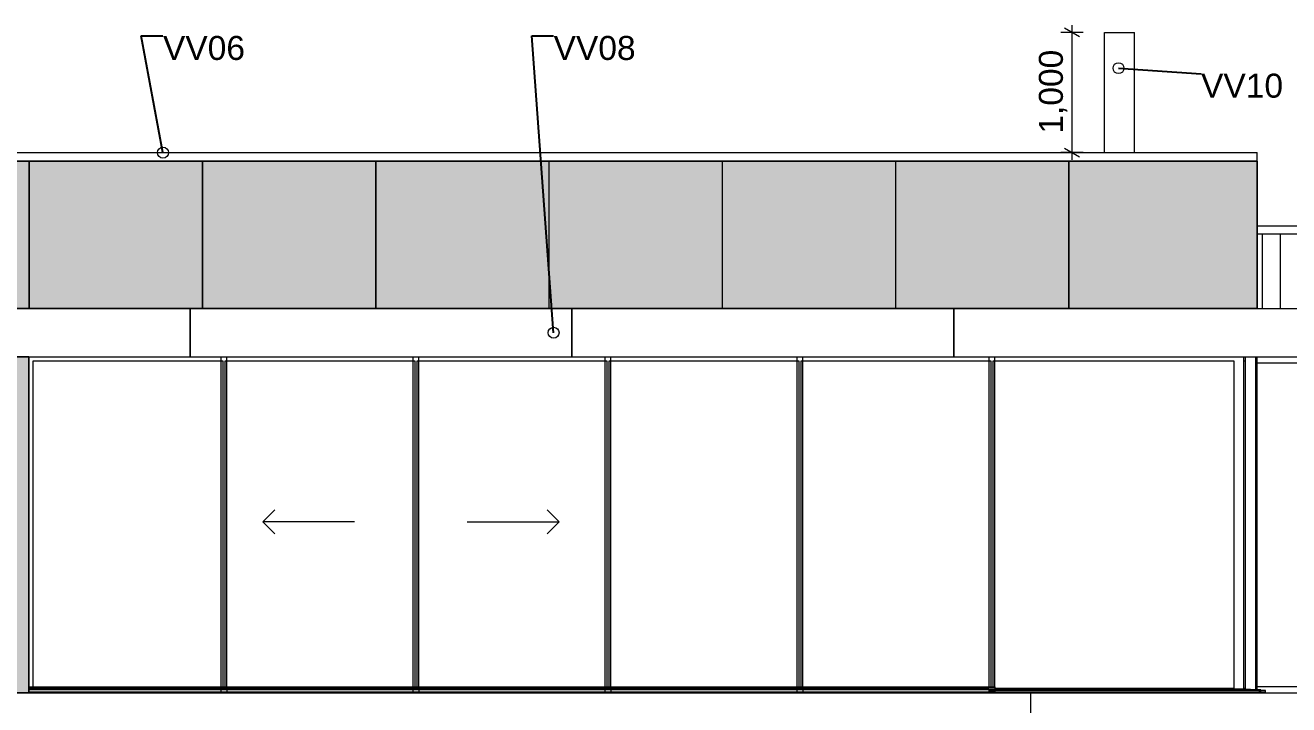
# Model space of a CAD drawing. Header units: millimetres. Extents: x 239748 to 326588, y -19262 to 5561.
# Drawn here: x 258579 to 269108, y -100 to 5561 of the extents above; entities that cross this region are included whole.
import ezdxf

# ---------------------------------------------------------------- set-up
doc = ezdxf.new("R2010")
doc.units = ezdxf.units.MM
doc.header["$MEASUREMENT"] = 0
for name, color, linetype, lineweight in [('Annotation - Label_Pen_No__1', 7, 'Continuous', 13), ('New_0_Pen_No__1', 7, 'Continuous', 13), ('New_0_Pen_No__2', 8, 'Continuous', 15), ('New_2D Drafting - General_Pen_No__1', 7, 'Continuous', 13), ('New_2D Drafting - General_Pen_No__18', 9, 'Continuous', 15), ('New_Annotation - Label_Pen_No__1', 7, 'Continuous', 13), ('New_ARCHICAD Windows_Pen_No__1', 7, 'Continuous', 13), ('New_Dimensioning - General_Pen_No__1', 7, 'Continuous', 13), ('New_Shell - Roof_Pen_No__1', 7, 'Continuous', 13), ('New_Structural - Bearing_Pen_No__1', 7, 'Continuous', 13)]:
    doc.layers.add(name, color=color, linetype=linetype, lineweight=lineweight)
doc.layers.add('New_Dimensioning - General', color=7, linetype='Continuous')
doc.layers.add('New_Structural - Bearing', color=7, linetype='Continuous')
doc.styles.add('GENERATED_STYLE_1', font='')
doc.styles.get('GENERATED_STYLE_1').set_extended_font_data('Arial')
doc.dimstyles.new('GENERATED_STYLE__1', dxfattribs={"dimtxt": 200, "dimasz": 95, "dimexe": 0.18, "dimexo": 0.0625, "dimgap": 0, "dimtad": 1, "dimdec": 3, "dimlfac": 0.001, "dimzin": 0, "dimdsep": 46, "dimtxsty": 'GENERATED_STYLE_1', "dimblk": 'ARROWHEAD_2', "dimblk1": 'ARROWHEAD_2', "dimblk2": 'ARROWHEAD_2', "dimcen": 0.09, "dimse1": 1, "dimse2": 1, "dimclrd": 7, "dimclre": 7, "dimclrt": 7, "dimadec": 0, "dimazin": 0, "dimtfac": 1, "dimtdec": 4, "dimtmove": 0, "dimatfit": 3, "dimfxl": 0, "dimtolj": 1, "dimtzin": 0, "dimarcsym": 0})
doc.dimstyles.new('GENERATED_STYLE__2', dxfattribs={"dimtxt": 0.18, "dimasz": 182.4, "dimexe": 0.18, "dimexo": 0.0625, "dimgap": 0, "dimtad": 0, "dimtih": 1, "dimtoh": 1, "dimdec": 4, "dimzin": 0, "dimdsep": 46, "dimcen": 0.09, "dimadec": 0, "dimazin": 0, "dimtfac": 1, "dimtdec": 4, "dimtmove": 0, "dimatfit": 3, "dimldrblk": 'ARROWHEAD_1', "dimfxl": 0, "dimtolj": 1, "dimtzin": 0, "dimarcsym": 0})

# ---------------------------------------------------------------- blocks, each defined once
blk = doc.blocks.new('*D1')
at = {"layer": 'New_Dimensioning - General_Pen_No__1', "color": 7, "linetype": 'Continuous', "lineweight": 13}
for p, q in [((267396, 5500), (267209, 5500)), ((267365, 5464), (267240, 5536)), ((267303, 5500), (267303, 5561)), ((267303, 4500), (267303, 5500)), ((267240, 4536), (267365, 4464)), ((267396, 4500), (267209, 4500)), ((267303, 4439), (267303, 4500))]:
    blk.add_line(p, q, dxfattribs=at)
at = {"layer": 'New_Dimensioning - General_Pen_No__1', "color": 7, "lineweight": 13, "insert": (267263, 4658), "char_height": 200, "attachment_point": 7, "rotation": 90, "style": 'GENERATED_STYLE_1'}
blk.add_mtext('\\A1;{\\pql;\\fArial|b0|i0|c0|p34;1,000}', dxfattribs=at)
blk = doc.blocks.new('ARROWHEAD_2')
at = {"color": 0, "linetype": 'Continuous', "lineweight": 0}
for p, q in [((0, 0), (-1, 0)), ((-0.38, -0.66), (0.38, 0.66))]:
    blk.add_line(p, q, dxfattribs=at)
blk = doc.blocks.new('ARROWHEAD_1')
at = {"color": 0, "linetype": 'Continuous', "lineweight": 0}
blk.add_line((0, 0), (-1, 0), dxfattribs=at)
blk.add_circle((0, 0), 0.25, dxfattribs=at)

msp = doc.modelspace()

# ---------------------------------------------------------------- hatches: boundary and pattern name
at = {"layer": 'New_2D Drafting - General_Pen_No__18', "linetype": 'Continuous', "lineweight": 15}
for points in [[(256140.3374, 4430), (256140.3374, 3200), (268845.6311, 3200), (268845.6311, 4430)], [(256140.3374, 2800), (256140.3374, 0), (258610.0254, 0), (258610.0254, 7), (258610.0254, 8.5), (258610.0254, 27), (258610.0254, 28.5), (258610.0254, 29.99), (258610.0254, 30.0233), (258610.0254, 2800)]]:
    msp.add_hatch(color=9, dxfattribs=at).paths.add_polyline_path(points)
at = {"layer": 'New_Structural - Bearing', "linetype": 'Continuous', "lineweight": 0, "true_color": 0x000000}
h = msp.add_hatch(dxfattribs=at)
h.set_pattern_fill('Plank_Floor_vert_0001', color=18, style=0, pattern_type=2)
h.set_pattern_definition([(90, (-7e-08, -7e-11), (-152, 0), [])])
h.paths.add_polyline_path([(272410.0254, 3820), (268845.0254, 3820), (268845.0254, 3200), (272410.0254, 3200)])

# ---------------------------------------------------------------- linework, layer by layer
at = {"layer": 'New_0_Pen_No__1', "color": 7, "linetype": 'Continuous', "lineweight": 13}
for p, q in [((267573.6668, 5500), (267576.8008, 5500)), ((267573.6668, 4500), (267573.6668, 5500)), ((267576.8008, 5500), (267586.0457, 5500)), ((267586.0457, 5500), (267600.9378, 5500)), ((267600.9378, 5500), (267620.7306, 5500)), ((267620.7306, 5500), (267644.4313, 5500)), ((267644.4313, 5500), (267670.8517, 5500)), ((267670.8517, 5500), (267698.6668, 5500)), ((267698.6668, 5500), (267726.4819, 5500)), ((267726.4819, 5500), (267752.9022, 5500)), ((267752.9022, 5500), (267776.603, 5500)), ((267776.603, 5500), (267796.3957, 5500)), ((267796.3957, 5500), (267811.2879, 5500)), ((267811.2879, 5500), (267820.5328, 5500)), ((267820.5328, 5500), (267823.6668, 5500)), ((267823.6668, 4500), (267823.6668, 5500))]:
    msp.add_line(p, q, dxfattribs=at)
at = {"layer": 'New_0_Pen_No__1', "color": 7, "linetype": 'Continuous', "lineweight": 13, "flags": 128}
for points in [[(258610.0254, 4430), (258610.0254, 3200), (257170.0254, 3200), (257170.0254, 4430)], [(260054.0254, 4430), (260054.0254, 3200), (258614.0254, 3200), (258614.0254, 4430)], [(261498.0254, 4430), (261498.0254, 3200), (260058.0254, 3200), (260058.0254, 4430)], [(262942.0254, 4430), (262942.0254, 3200), (261502.0254, 3200), (261502.0254, 4430)], [(264386.0254, 4430), (264386.0254, 3200), (262946.0254, 3200), (262946.0254, 4430)], [(265830.0254, 4430), (265830.0254, 3200), (264390.0254, 3200), (264390.0254, 4430)], [(267274.0254, 4430), (267274.0254, 3200), (265834.0254, 3200), (265834.0254, 4430)], [(268845.0254, 4430), (268845.0254, 3200), (267278.0254, 3200), (267278.0254, 4430)], [(258610.0254, 2800), (258610.0254, 0), (257170.0254, 0), (257170.0254, 2800)]]:
    msp.add_lwpolyline(points, close=True, dxfattribs=at)
at = {"layer": 'New_0_Pen_No__2', "color": 8, "linetype": 'Continuous', "lineweight": 15}
for p, q in [((259953.0254, 2800), (259953.0254, 3200)), ((259957.0254, 2800), (259957.0254, 3200)), ((263133.0254, 2800), (263133.0254, 3200)), ((263133.0254, 2800), (263133.0254, 3200)), ((263137.0254, 2800), (263137.0254, 3200)), ((266317.0254, 2800), (266317.0254, 3200)), ((266321.0254, 2800), (266321.0254, 3200))]:
    msp.add_line(p, q, dxfattribs=at)
at = {"layer": 'New_2D Drafting - General_Pen_No__1', "color": 7, "linetype": 'Continuous', "lineweight": 13}
for p, q in [((260558.0297, 1423.6256), (260658.0297, 1523.6256)), ((263027.7116, 1423.6256), (262927.7116, 1523.6256)), ((261323.2301, 1423.6256), (260558.0297, 1423.6256)), ((260558.0297, 1423.6256), (260658.0297, 1323.6256)), ((262262.5111, 1423.6256), (263027.7116, 1423.6256)), ((263027.7116, 1423.6256), (262927.7116, 1323.6256))]:
    msp.add_line(p, q, dxfattribs=at)
at = {"layer": 'New_2D Drafting - General_Pen_No__1', "color": 7, "linetype": 'Continuous', "lineweight": 13, "flags": 128}
for points in [[(256140.3374, 4430), (256140.3374, 3200), (268845.6311, 3200), (268845.6311, 4430)], [(256140.3374, 2800), (256140.3374, 0), (258610.0254, 0), (258610.0254, 7), (258610.0254, 8.5), (258610.0254, 27), (258610.0254, 28.5), (258610.0254, 29.99), (258610.0254, 30.0233), (258610.0254, 2800)]]:
    msp.add_lwpolyline(points, close=True, dxfattribs=at)
at = {"layer": 'New_ARCHICAD Windows_Pen_No__1', "color": 7, "linetype": 'Continuous', "lineweight": 13}
for p, q in [((258610.0254, 30.0233), (258610.0254, 2800)), ((258645.0254, 50), (258645.0254, 2765)), ((258645.0254, 2765), (260210.0254, 2765)), ((260210.0254, 2800), (260210.0254, 2765)), ((260210.0254, 2765), (260225.0254, 2765)), ((260210.0254, 2765), (260210.0254, 50)), ((260225.0254, 2765), (260225.0254, 50)), ((260245.0254, 50), (260245.0254, 2765)), ((260245.0254, 2765), (260260.0254, 2765)), ((260260.0254, 2765), (260260.0254, 2800)), ((260260.0254, 50), (260260.0254, 2765)), ((260260.0254, 2765), (261810.0254, 2765)), ((261810.0254, 2800), (261810.0254, 2765)), ((261810.0254, 2765), (261825.0254, 2765)), ((261810.0254, 2765), (261810.0254, 50)), ((261825.0254, 2765), (261825.0254, 50)), ((261845.0254, 50), (261845.0254, 2765)), ((261845.0254, 2765), (261860.0254, 2765)), ((261860.0254, 2765), (261860.0254, 2800)), ((261860.0254, 50), (261860.0254, 2765)), ((261860.0254, 2765), (263410.0254, 2765)), ((263410.0254, 2800), (263410.0254, 2765)), ((263410.0254, 2765), (263425.0254, 2765)), ((263410.0254, 2765), (263410.0254, 50)), ((263425.0254, 2765), (263425.0254, 50)), ((263445.0254, 50), (263445.0254, 2765)), ((263445.0254, 2765), (263460.0254, 2765)), ((263460.0254, 2765), (263460.0254, 2800)), ((263460.0254, 50), (263460.0254, 2765)), ((263460.0254, 2765), (265010.0254, 2765)), ((265010.0254, 2800), (265010.0254, 2765)), ((265010.0254, 2765), (265025.0254, 2765)), ((265010.0254, 2765), (265010.0254, 50)), ((265025.0254, 2765), (265025.0254, 50)), ((265045.0254, 50), (265045.0254, 2765)), ((265045.0254, 2765), (265060.0254, 2765)), ((265060.0254, 2765), (265060.0254, 2800)), ((265060.0254, 50), (265060.0254, 2765)), ((265060.0254, 2765), (266610.0254, 2765)), ((266610.0254, 2800), (266610.0254, 2765)), ((266610.0254, 2765), (266625.0254, 2765)), ((266610.0254, 2765), (266610.0254, 50)), ((266625.0254, 2765), (266625.0254, 50)), ((266645.0254, 50), (266645.0254, 2765)), ((266645.0254, 2765), (266660.0254, 2765)), ((266660.0254, 2765), (266660.0254, 2800)), ((266660.0254, 50), (266660.0254, 2765)), ((266660.0254, 2765), (268650.0254, 2765)), ((268650.0254, 2765), (268650.0254, 35)), ((268735.0254, 2765), (268735.0254, 2800)), ((268735.0254, 2765), (268745.0254, 2765)), ((268735.0254, 35), (268735.0254, 2765)), ((268745.0254, 2800), (268745.0254, 2765)), ((268745.0254, 2765), (268745.0254, 35)), ((268835.0254, 24.7592), (268835.0254, 2800)), ((268845.0254, 24.7592), (268845.0254, 2800)), ((268845.0254, 2750), (270215.0254, 2750)), ((258610.0254, 50), (260210.0254, 50)), ((258610.0254, 40), (260210.0254, 40)), ((258610.0254, 29.99), (258610.0254, 28.5)), ((258610.0254, 28.5), (258610.0254, 27)), ((258610.0254, 28.5), (260210.0254, 28.5)), ((258610.0254, 27), (258610.0254, 7)), ((258610.0254, 27), (260210.0254, 27)), ((258610.0254, 8.5), (260210.0254, 8.5)), ((258610.0254, 7), (260210.0254, 7)), ((258610.0254, 0), (258610.0254, 7)), ((260210.0254, 50), (260210.0254, 40)), ((260210.0254, 50), (261810.0254, 50)), ((260210.0254, 40), (260210.0254, 29.99)), ((260210.0254, 40), (261810.0254, 40)), ((260210.0254, 29.99), (260210.0254, 28.5)), ((260210.0254, 28.5), (260210.0254, 27)), ((260210.0254, 28.5), (261810.0254, 28.5)), ((260210.0254, 27), (260210.0254, 7)), ((260210.0254, 27), (261810.0254, 27)), ((260210.0254, 8.5), (261810.0254, 8.5)), ((260210.0254, 7), (261810.0254, 7)), ((260210.0254, 7), (260210.0254, 0)), ((260260.0254, 50), (260260.0254, 40)), ((260260.0254, 40), (260260.0254, 29.99)), ((260260.0254, 27), (260260.0254, 7)), ((260260.0254, 0), (260260.0254, 7)), ((261810.0254, 50), (261810.0254, 40)), ((261810.0254, 50), (263410.0254, 50)), ((261810.0254, 40), (261810.0254, 29.99)), ((261810.0254, 40), (263410.0254, 40)), ((261810.0254, 29.99), (261810.0254, 28.5)), ((261810.0254, 28.5), (261810.0254, 27)), ((261810.0254, 28.5), (263410.0254, 28.5)), ((261810.0254, 27), (261810.0254, 7)), ((261810.0254, 27), (263410.0254, 27)), ((261810.0254, 8.5), (263410.0254, 8.5)), ((261810.0254, 7), (263410.0254, 7)), ((261810.0254, 7), (261810.0254, 0)), ((261860.0254, 50), (261860.0254, 40)), ((261860.0254, 40), (261860.0254, 29.99)), ((261860.0254, 27), (261860.0254, 7)), ((261860.0254, 0), (261860.0254, 7)), ((263410.0254, 50), (263410.0254, 40)), ((263410.0254, 50), (265010.0254, 50)), ((263410.0254, 40), (263410.0254, 29.99)), ((263410.0254, 40), (265010.0254, 40)), ((263410.0254, 29.99), (263410.0254, 28.5)), ((263410.0254, 28.5), (263410.0254, 27)), ((263410.0254, 28.5), (265010.0254, 28.5)), ((263410.0254, 27), (263410.0254, 7)), ((263410.0254, 27), (265010.0254, 27)), ((263410.0254, 8.5), (265010.0254, 8.5)), ((263410.0254, 7), (265010.0254, 7)), ((263410.0254, 7), (263410.0254, 0)), ((263460.0254, 50), (263460.0254, 40)), ((263460.0254, 40), (263460.0254, 29.99)), ((263460.0254, 27), (263460.0254, 7)), ((263460.0254, 0), (263460.0254, 7)), ((265010.0254, 50), (265010.0254, 40)), ((265010.0254, 50), (266660.0254, 50)), ((265010.0254, 40), (265010.0254, 29.99)), ((265010.0254, 40), (266660.0254, 40)), ((265010.0254, 29.99), (265010.0254, 28.5)), ((265010.0254, 28.5), (265010.0254, 27)), ((265010.0254, 28.5), (266610.0254, 28.5)), ((265010.0254, 27), (265010.0254, 7)), ((265010.0254, 27), (266660.0254, 27)), ((265010.0254, 8.5), (266610.0254, 8.5)), ((265010.0254, 7), (266610.0254, 7)), ((265010.0254, 7), (265010.0254, 0)), ((265060.0254, 50), (265060.0254, 40)), ((265060.0254, 40), (265060.0254, 29.99)), ((265060.0254, 27), (265060.0254, 7)), ((265060.0254, 0), (265060.0254, 7)), ((266610.0254, 29.99), (266610.0254, 28.5)), ((266610.0254, 28.5), (266610.0254, 27)), ((266610.0254, 27), (266610.0254, 8.5)), ((266610.0254, 23.187), (268865.0254, 23.187)), ((266610.0254, 17.9462), (268915.0254, 17.9462)), ((266610.0254, 7), (266610.0254, 8.5)), ((266610.0254, 7), (266660.0254, 7)), ((266610.0254, 5), (266610.0254, 7)), ((266610.0254, 0), (266610.0254, 5)), ((266610.0254, 5), (268865.0254, 5)), ((266660.0254, 50), (266660.0254, 40)), ((266660.0254, 40), (266660.0254, 27)), ((268650.0254, 35), (266660.0254, 35)), ((268735.0254, 30), (266660.0254, 30)), ((266660.0254, 27), (266660.0254, 23.187)), ((266660.0254, 23.187), (266660.0254, 7)), ((268745.0254, 35), (268735.0254, 35)), ((268735.0254, 30), (268735.0254, 35)), ((268835.0254, 24.7592), (268735.0254, 30)), ((268745.0254, 35), (268745.0254, 29.4759)), ((268835.0254, 25.2833), (268745.0254, 30)), ((268865.0254, 23.187), (268835.0254, 24.7592)), ((268835.0254, 0), (268835.0254, 5)), ((270215.0254, 50), (268845.0254, 50)), ((268875.0254, 23.187), (268845.0254, 24.7592)), ((268845.0254, 24.2351), (268845.0254, 24.7592)), ((268845.0254, 0), (268845.0254, 5)), ((268865.0254, 17.9462), (268865.0254, 23.187)), ((268865.0254, 5), (268865.0254, 17.9462)), ((268865.0254, 5), (268915.0254, 5)), ((268875.0254, 17.9462), (268875.0254, 23.187)), ((268885.0254, 19.5184), (268875.0254, 20.0425)), ((268875.0254, 5), (268875.0254, 17.9462)), ((268915.0254, 17.9462), (268885.0254, 19.5184)), ((268885.0254, 0), (268885.0254, 5)), ((268915.0254, 5), (268915.0254, 17.9462))]:
    msp.add_line(p, q, dxfattribs=at)
at = {"layer": 'New_Shell - Roof_Pen_No__1', "color": 7, "linetype": 'Continuous', "lineweight": 13}
for p, q in [((256119.3041, 4500), (268845.0297, 4500)), ((268845.0297, 4430), (268845.0297, 4500)), ((268845.0254, 3890), (274888.0254, 3890)), ((255942.6399, 3200), (275865.0254, 3200)), ((255942.6399, 2800), (275465.0254, 2800))]:
    msp.add_line(p, q, dxfattribs=at)
at = {"layer": 'New_Structural - Bearing_Pen_No__1', "color": 7, "linetype": 'Continuous', "lineweight": 13}
for p, q in [((256140.3374, 4430), (268835.0254, 4430)), ((268835.0254, 4430), (268845.0254, 4430)), ((268845.0254, 4430), (268845.0254, 3200)), ((272410.0254, 3820), (268845.0254, 3820)), ((253759.2809, 0), (266958.0067, 0)), ((266958.0067, 0), (278833.3935, 0)), ((266958.0067, -199.8728), (266958.0067, 0))]:
    msp.add_line(p, q, dxfattribs=at)

# ---------------------------------------------------------------- texts
at = {"layer": 'Annotation - Label_Pen_No__1', "color": 7, "linetype": 'Continuous', "lineweight": 13, "char_height": 200, "attachment_point": 1, "style": 'GENERATED_STYLE_1'}
for s, insert in [('\\A1;{\\pql;\\fArial|b0|i0|c0|p34;VV0\\fArial|b0|i0|c0|p34;6}', (259726.8001, 5472.2035)), ('\\A1;{\\pql;\\fArial|b0|i0|c0|p34;VV0\\fArial|b0|i0|c0|p34;8}', (262981.9399, 5472.2035))]:
    msp.add_mtext(s, dxfattribs=dict(at, insert=insert))
at = {"layer": 'New_Annotation - Label_Pen_No__1', "color": 7, "linetype": 'Continuous', "lineweight": 13, "insert": (268377.4188, 5157.9172), "char_height": 200, "attachment_point": 1, "style": 'GENERATED_STYLE_1'}
msp.add_mtext('\\A1;{\\pql;\\fArial|b0|i0|c0|p34;VV\\fArial|b0|i0|c0|p34;10}', dxfattribs=at)

# ---------------------------------------------------------------- dimensions: what is measured, and where the dimension line sits
at = {"layer": 'New_Dimensioning - General', "color": 7, "linetype": 'Continuous', "lineweight": 13}
dim = msp.add_linear_dim(base=(267302.5702, 5500), p1=(267823.6668, 4500), p2=(267823.6668, 5500), angle=90, dimstyle='GENERATED_STYLE__1', dxfattribs=at)
dim.commit()
dim.dimension.update_dxf_attribs({"geometry": '*D1', "text_midpoint": (267162.5702, 4994.058), "dimtype": 160, "text_rotation": 90})

# ---------------------------------------------------------------- leaders
at = {"layer": 'Annotation - Label_Pen_No__1', "color": 7, "linetype": 'Continuous', "lineweight": 13, "annotation_type": 0, "has_hookline": 1, "hookline_direction": 0}
for points, text_width in [([(259726.8001, 4500), (259544.4001, 5472.2035), (259726.8001, 5472.2035)], 669), ([(262981.9399, 2999.6333), (262799.5399, 5472.2035), (262981.9399, 5472.2035)], 669.4)]:
    msp.add_leader(points, dimstyle='GENERATED_STYLE__2', dxfattribs=dict(at, text_width=text_width))
at = {"layer": 'New_Annotation - Label_Pen_No__1', "color": 7, "linetype": 'Continuous', "lineweight": 13, "annotation_type": 0, "has_hookline": 1, "hookline_direction": 0, "text_width": 668.2}
msp.add_leader([(267689.3444, 5203.6315), (268377.4188, 5157.9172)], dimstyle='GENERATED_STYLE__2', dxfattribs=at)

doc.saveas('drawing.dxf')
